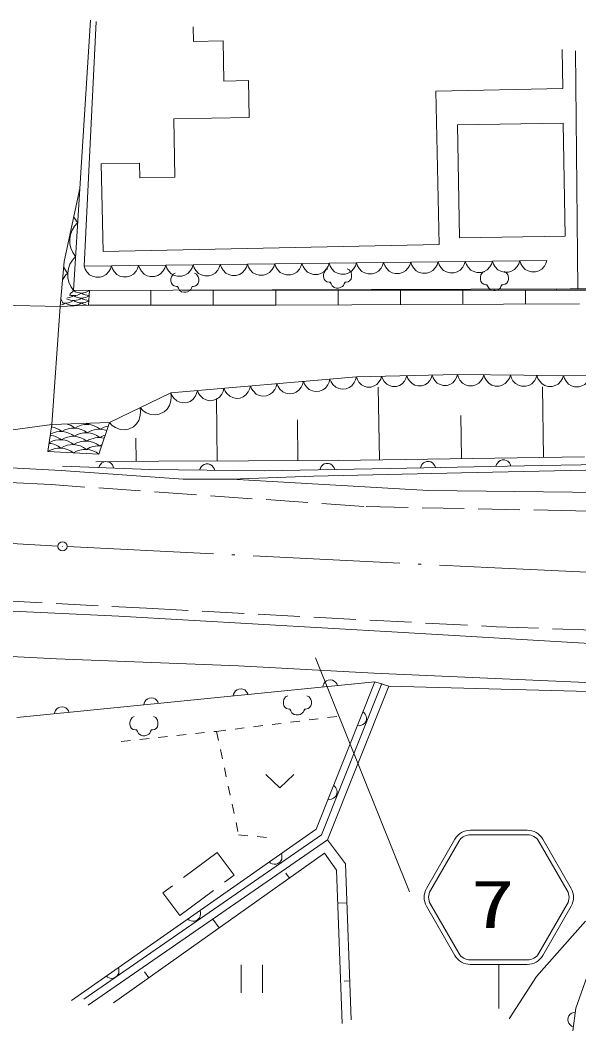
# Model space of a CAD drawing. Units: millimetres, scale not verified. Extents: x 40000 to 680000, y 20000 to 380000.
# Drawn here: x 166601 to 196572, y 240249 to 294485 of the extents above; entities that cross this region are included whole.
import ezdxf
from ezdxf.enums import TextEntityAlignment as Align

# ---------------------------------------------------------------- set-up
doc = ezdxf.new("R2010")
doc.units = ezdxf.units.MM
doc.header["$LTSCALE"] = 1000
for name, pattern in [('USER2', [10, 7.868852, -0.983607, 0.163934, -0.983607]), ('USER3', [3, 2.25, -0.75]), ('USER4', [1, 0.5, -0.5])]:
    doc.linetypes.add(name, pattern=pattern)
for name, color, linetype, lineweight in [('M-BGD', 7, 'Continuous', 13), ('M-BMK', 2, 'USER2', 13), ('M-BMK-SRVR', 3, 'Continuous', 13), ('M-STR-STRC', 7, 'Continuous', 13)]:
    doc.layers.add(name, color=color, linetype=linetype, lineweight=lineweight)
doc.styles.add('ＭＳ ゴシック', font='')
doc.styles.get('ＭＳ ゴシック').set_extended_font_data('MS Gothic')

msp = doc.modelspace()

# ---------------------------------------------------------------- linework, layer by layer
at = {"layer": 'M-BGD'}
for p, q in [((170372, 294485), (169797, 285454)), ((170034, 281293), (170677, 294418)), ((175892, 293347), (175876, 294136)), ((175892, 293347), (177488, 293380)), ((177533, 291221), (177488, 293380)), ((195719, 290813), (195676, 292910)), ((196528, 280073), (196401, 292840)), ((177533, 291221), (178850, 291248)), ((178891, 289271), (178850, 291248)), ((188909, 290671), (195719, 290813)), ((188909, 290671), (189080, 282441)), ((174836, 289187), (178891, 289271)), ((174900, 286060), (174836, 289187)), ((195738, 288965), (190067, 288875)), ((190067, 288875), (190163, 282807)), ((195834, 282897), (195738, 288965)), ((170949, 286769), (173005, 286812)), ((171046, 282067), (170949, 286769)), ((173021, 286021), (173005, 286812)), ((173021, 286021), (174900, 286060)), ((168967, 281530), (169797, 285454)), ((169797, 285454), (169459, 279973)), ((190163, 282807), (195834, 282897)), ((189080, 282441), (171046, 282067)), ((168745, 279116), (168967, 281530)), ((170034, 281293), (194863, 281597)), ((169459, 279973), (196115, 280075)), ((170265, 279195), (170320, 279977)), ((173613, 279989), (173613, 279195)), ((175286, 279996), (215606, 279996)), ((176962, 279996), (176962, 279195)), ((178637, 280008), (178637, 279996)), ((180311, 279996), (180311, 279195)), ((181986, 280021), (181986, 279996)), ((183660, 279996), (183660, 279209)), ((185335, 280034), (185335, 279996)), ((187009, 279996), (187009, 279223)), ((188684, 280047), (188684, 279996)), ((190358, 279996), (190358, 279237)), ((192033, 280059), (192033, 279996)), ((193707, 279996), (193707, 279251)), ((195382, 280072), (195382, 279996)), ((196115, 280075), (208475, 280007)), ((165496, 279186), (168745, 279116)), ((168745, 279116), (168301, 272781)), ((170265, 279195), (168745, 279116)), ((170265, 279195), (180311, 279195)), ((180311, 279195), (170265, 279195)), ((196616, 279263), (180311, 279195)), ((174682, 274488), (184639, 275352)), ((184639, 275352), (190062, 275469)), ((190062, 275469), (197174, 275399)), ((171386, 272898), (174682, 274488)), ((185872, 270895), (185815, 274793)), ((194680, 271024), (194625, 274811)), ((177160, 270825), (177140, 274183)), ((168301, 272781), (171386, 272898)), ((171386, 272898), (170826, 271192)), ((181500, 270850), (181487, 273033)), ((190276, 270960), (190242, 273272)), ((168301, 272781), (165014, 272332)), ((168091, 271332), (168301, 272781)), ((172820, 270799), (172812, 272047)), ((170826, 271192), (168091, 271332)), ((170650, 270786), (174040, 270825)), ((174040, 270825), (183670, 270863)), ((183670, 270863), (196882, 271056)), ((215239, 270900), (194550, 270594)), ((164910, 270523), (168801, 270314)), ((168801, 270314), (175349, 269854)), ((173559, 270366), (168871, 270552)), ((179699, 270303), (173559, 270366)), ((186460, 270428), (179699, 270303)), ((182335, 270018), (190284, 270189)), ((194550, 270594), (186460, 270428)), ((190284, 270189), (200198, 270403)), ((175349, 269854), (177944, 269854)), ((177944, 269854), (182335, 270018)), ((177944, 269854), (188505, 269253)), ((188505, 269253), (198720, 269125)), ((160369, 263025), (171884, 262508)), ((171884, 262508), (186838, 261645)), ((186838, 261645), (197922, 260998)), ((168543, 260206), (161191, 260612)), ((178318, 259841), (168543, 260206)), ((185579, 259436), (178318, 259841)), ((204279, 258624), (185579, 259436)), ((185628, 258979), (166428, 257059)), ((182474, 251070), (185628, 258979)), ((182760, 250762), (186011, 258892)), ((183086, 250502), (186383, 258743)), ((185628, 258979), (186383, 258743)), ((204279, 258259), (186383, 258743)), ((169354, 241882), (182474, 251070)), ((170023, 241955), (182760, 250762)), ((170250, 241626), (183086, 250502)), ((184047, 249204), (183086, 250502)), ((171615, 241752), (182929, 249780)), ((182929, 249780), (183573, 248865)), ((184352, 240837), (184047, 249204)), ((181043, 248442), (180858, 248702)), ((183573, 248865), (183877, 240634)), ((184123, 247112), (183638, 247095)), ((177272, 245766), (176931, 246246)), ((194300, 243170), (196937, 246131)), ((197505, 244549), (196409, 241466)), ((178456, 243789), (178456, 242289)), ((179607, 242289), (179607, 243789)), ((173501, 243090), (173277, 243405)), ((192840, 240898), (194300, 243170)), ((184275, 242929), (183986, 242918)), ((196409, 241466), (196247, 240249))]:
    msp.add_line(p, q, dxfattribs=at)
at = {"layer": 'M-BGD', "linetype": 'USER3'}
for p, q in [((168268, 269559), (145175, 270777)), ((185034, 268388), (168268, 269559)), ((196417, 268154), (185034, 268388)), ((207331, 268014), (196417, 268154)), ((159543, 263672), (173373, 262922)), ((173373, 262922), (192156, 261934)), ((192156, 261934), (203327, 261525)), ((177170, 249814), (174257, 247646)), ((178072, 248602), (177170, 249814)), ((175159, 246434), (178072, 248602)), ((174257, 247646), (175159, 246434))]:
    msp.add_line(p, q, dxfattribs=at)
at = {"layer": 'M-BGD', "linetype": 'USER4'}
msp.add_line((177136, 256318), (183708, 257131), dxfattribs=at)
at = {"layer": 'M-BGD'}
for points in [[(184640, 281472), (184696, 281304), (184786, 281163), (184930, 281004), (185092, 280919), (185264, 280866), (185491, 280869), (185661, 280926), (185821, 281015), (185962, 281178), (186044, 281321), (186100, 281490)], [(186100, 281490), (186157, 281322), (186246, 281181), (186391, 281022), (186552, 280936), (186725, 280884), (186951, 280887), (187122, 280943), (187282, 281033), (187422, 281195), (187504, 281339), (187561, 281508)], [(187561, 281508), (187617, 281340), (187707, 281199), (187851, 281040), (188013, 280954), (188185, 280902), (188412, 280904), (188583, 280961), (188742, 281051), (188883, 281213), (188965, 281357), (189021, 281525)], [(189021, 281525), (189078, 281358), (189167, 281217), (189312, 281058), (189474, 280972), (189646, 280920), (189872, 280922), (190043, 280979), (190203, 281069), (190343, 281231), (190425, 281375), (190482, 281543)], [(190482, 281543), (190539, 281376), (190628, 281235), (190772, 281076), (190934, 280990), (191106, 280938), (191333, 280940), (191504, 280997), (191663, 281087), (191804, 281249), (191886, 281393), (191942, 281561)], [(191942, 281561), (191999, 281394), (192089, 281253), (192233, 281094), (192395, 281008), (192567, 280955), (192793, 280958), (192964, 281015), (193124, 281105), (193264, 281267), (193347, 281411), (193403, 281579)], [(193403, 281579), (193460, 281412), (193549, 281271), (193693, 281112), (193855, 281026), (194027, 280973), (194254, 280976), (194425, 281033), (194584, 281123), (194725, 281285), (194807, 281428), (194863, 281597)], [(170034, 281293), (170091, 281125), (170180, 280984), (170325, 280825), (170486, 280740), (170659, 280687), (170885, 280690), (171056, 280746), (171216, 280836), (171356, 280998), (171438, 281142), (171495, 281311)], [(171495, 281311), (171551, 281143), (171641, 281002), (171785, 280843), (171947, 280757), (172119, 280705), (172346, 280708), (172517, 280764), (172676, 280854), (172817, 281016), (172899, 281160), (172955, 281329)], [(172955, 281329), (173012, 281161), (173101, 281020), (173246, 280861), (173407, 280775), (173580, 280723), (173806, 280725), (173977, 280782), (174137, 280872), (174277, 281034), (174359, 281178), (174416, 281346)], [(174416, 281346), (174473, 281179), (174562, 281038), (174706, 280879), (174868, 280793), (175040, 280741), (175267, 280743), (175438, 280800), (175597, 280890), (175738, 281052), (175820, 281196), (175876, 281364)], [(175876, 281364), (175933, 281197), (176022, 281056), (176167, 280897), (176329, 280811), (176501, 280758), (176727, 280761), (176898, 280818), (177058, 280908), (177198, 281070), (177280, 281214), (177337, 281382)], [(177337, 281382), (177394, 281215), (177483, 281074), (177627, 280915), (177789, 280829), (177961, 280776), (178188, 280779), (178359, 280836), (178518, 280926), (178659, 281088), (178741, 281231), (178797, 281400)], [(178797, 281400), (178854, 281233), (178944, 281092), (179088, 280933), (179250, 280847), (179422, 280794), (179648, 280797), (179819, 280854), (179979, 280944), (180119, 281106), (180202, 281249), (180258, 281418)], [(180258, 281418), (180315, 281251), (180404, 281109), (180548, 280951), (180710, 280865), (180883, 280812), (181109, 280815), (181280, 280872), (181439, 280961), (181580, 281124), (181662, 281267), (181718, 281436)], [(181718, 281436), (181775, 281269), (181865, 281127), (182009, 280968), (182171, 280883), (182343, 280830), (182569, 280833), (182740, 280890), (182900, 280979), (183040, 281142), (183123, 281285), (183179, 281454)], [(183113, 281141), (182996, 281081), (182906, 280946), (182880, 280829), (182880, 280713), (182906, 280593), (182966, 280507), (183053, 280447), (183173, 280421), (183229, 280421), (183278, 280331), (183338, 280226), (183454, 280136), (183570, 280109), (183683, 280109), (183776, 280136), (183893, 280196), (183949, 280256), (183979, 280331), (184028, 280421), (184088, 280421), (184204, 280447), (184290, 280507), (184350, 280593), (184380, 280713), (184380, 280829), (184350, 280946), (184260, 281081), (184144, 281141)], [(183179, 281454), (183236, 281287), (183325, 281145), (183470, 280986), (183631, 280901), (183804, 280848), (184030, 280851), (184201, 280908), (184361, 280997), (184501, 281160), (184583, 281303), (184640, 281472)], [(191530, 281006), (191413, 280946), (191323, 280811), (191297, 280694), (191297, 280578), (191323, 280458), (191383, 280372), (191470, 280312), (191590, 280286), (191646, 280286), (191695, 280196), (191755, 280091), (191871, 280001), (191987, 279974), (192100, 279974), (192193, 280001), (192310, 280061), (192366, 280121), (192396, 280196), (192445, 280286), (192505, 280286), (192621, 280312), (192707, 280372), (192767, 280458), (192797, 280578), (192797, 280694), (192767, 280811), (192677, 280946), (192561, 281006)], [(174921, 280916), (174804, 280856), (174714, 280721), (174688, 280604), (174688, 280488), (174714, 280368), (174774, 280282), (174861, 280222), (174981, 280196), (175037, 280196), (175086, 280106), (175146, 280001), (175262, 279911), (175378, 279884), (175491, 279884), (175584, 279911), (175701, 279971), (175757, 280031), (175787, 280106), (175836, 280196), (175896, 280196), (176012, 280222), (176098, 280282), (176158, 280368), (176188, 280488), (176188, 280604), (176158, 280721), (176068, 280856), (175952, 280916)], [(178950, 274858), (179017, 274699), (179114, 274568), (179267, 274424), (179431, 274352), (179602, 274313), (179823, 274332), (179985, 274400), (180134, 274499), (180260, 274667), (180329, 274813), (180372, 274982)], [(180372, 274982), (180440, 274823), (180537, 274692), (180689, 274547), (180853, 274475), (181025, 274437), (181245, 274456), (181408, 274524), (181557, 274622), (181682, 274791), (181752, 274937), (181794, 275105)], [(181794, 275105), (181862, 274946), (181959, 274815), (182112, 274671), (182276, 274599), (182447, 274560), (182668, 274579), (182830, 274647), (182979, 274746), (183104, 274915), (183174, 275060), (183217, 275229)], [(183217, 275229), (183284, 275070), (183382, 274939), (183534, 274794), (183698, 274722), (183870, 274684), (184090, 274703), (184253, 274771), (184402, 274870), (184527, 275038), (184597, 275184), (184639, 275352)], [(184639, 275352), (184694, 275198), (184778, 275067), (184913, 274921), (185064, 274843), (185224, 274795), (185435, 274800), (185593, 274854), (185740, 274939), (185869, 275091), (185944, 275225), (185995, 275382)], [(185995, 275382), (186049, 275227), (186133, 275096), (186269, 274950), (186420, 274872), (186580, 274825), (186790, 274829), (186948, 274883), (187096, 274968), (187225, 275120), (187300, 275254), (187351, 275411)], [(187351, 275411), (187405, 275256), (187489, 275126), (187624, 274979), (187775, 274901), (187936, 274854), (188146, 274858), (188304, 274913), (188451, 274997), (188580, 275149), (188655, 275283), (188706, 275440)], [(188706, 275440), (188761, 275285), (188845, 275155), (188980, 275009), (189131, 274930), (189291, 274883), (189502, 274888), (189660, 274942), (189807, 275026), (189936, 275178), (190011, 275312), (190062, 275469)], [(190062, 275469), (190114, 275305), (190198, 275166), (190335, 275008), (190490, 274921), (190657, 274866), (190878, 274864), (191045, 274915), (191203, 274999), (191343, 275154), (191426, 275292), (191484, 275455)], [(191484, 275455), (191536, 275291), (191620, 275152), (191757, 274994), (191913, 274907), (192079, 274852), (192300, 274850), (192468, 274901), (192625, 274985), (192765, 275140), (192848, 275278), (192907, 275441)], [(192907, 275441), (192959, 275277), (193042, 275138), (193180, 274980), (193335, 274893), (193502, 274838), (193722, 274836), (193890, 274887), (194047, 274971), (194188, 275126), (194271, 275264), (194329, 275427)], [(194329, 275427), (194381, 275263), (194465, 275124), (194602, 274966), (194758, 274879), (194924, 274824), (195145, 274822), (195312, 274873), (195470, 274957), (195610, 275112), (195693, 275250), (195752, 275413)], [(195752, 275413), (195803, 275249), (195887, 275110), (196024, 274952), (196180, 274865), (196347, 274810), (196567, 274808), (196735, 274859), (196892, 274943), (197032, 275098), (197115, 275236), (197174, 275399)], [(173034, 273693), (173187, 273533), (173364, 273420), (173612, 273316), (173841, 273305), (174064, 273337), (174320, 273460), (174484, 273615), (174617, 273801), (174690, 274060), (174708, 274266), (174682, 274488)], [(174682, 274488), (174750, 274329), (174847, 274197), (174999, 274053), (175163, 273981), (175335, 273942), (175555, 273962), (175718, 274029), (175867, 274128), (175992, 274297), (176062, 274443), (176105, 274611)], [(176105, 274611), (176172, 274452), (176270, 274321), (176422, 274176), (176586, 274105), (176757, 274066), (176978, 274085), (177140, 274153), (177290, 274252), (177415, 274420), (177484, 274566), (177527, 274735)], [(177527, 274735), (177595, 274576), (177692, 274444), (177844, 274300), (178008, 274228), (178180, 274189), (178400, 274209), (178563, 274276), (178712, 274375), (178837, 274544), (178907, 274690), (178950, 274858)], [(171386, 272898), (171540, 272738), (171716, 272626), (171964, 272522), (172193, 272510), (172416, 272542), (172672, 272665), (172836, 272820), (172969, 273007), (173042, 273265), (173060, 273472), (173034, 273693)], [(170816, 270475), (170851, 270565), (170902, 270641), (170982, 270726), (171071, 270771), (171167, 270795), (171290, 270790), (171383, 270758), (171469, 270707), (171544, 270616), (171589, 270536), (171615, 270443)], [(176229, 270338), (176262, 270430), (176311, 270508), (176387, 270595), (176476, 270642), (176570, 270669), (176694, 270668), (176788, 270639), (176875, 270590), (176952, 270501), (177000, 270423), (177029, 270330)], [(182680, 270358), (182710, 270451), (182756, 270530), (182831, 270619), (182918, 270669), (183011, 270698), (183135, 270701), (183230, 270674), (183319, 270628), (183398, 270541), (183448, 270464), (183479, 270373)], [(188083, 270461), (188113, 270554), (188159, 270633), (188233, 270722), (188320, 270772), (188414, 270802), (188538, 270804), (188632, 270778), (188721, 270732), (188801, 270646), (188851, 270569), (188883, 270477)], [(192127, 270544), (192157, 270637), (192204, 270716), (192278, 270805), (192365, 270855), (192458, 270885), (192582, 270887), (192677, 270861), (192766, 270815), (192846, 270729), (192895, 270652), (192927, 270560)], [(182830, 258699), (182853, 258794), (182893, 258876), (182959, 258971), (183042, 259028), (183133, 259065), (183256, 259077), (183353, 259059), (183445, 259020), (183531, 258940), (183587, 258867), (183626, 258779)], [(178030, 258219), (178053, 258314), (178093, 258396), (178159, 258491), (178242, 258548), (178333, 258585), (178456, 258597), (178553, 258579), (178645, 258540), (178731, 258460), (178787, 258387), (178826, 258299)], [(180955, 258232), (180839, 258172), (180749, 258037), (180722, 257920), (180722, 257804), (180749, 257684), (180809, 257598), (180895, 257538), (181015, 257512), (181071, 257512), (181120, 257422), (181180, 257317), (181296, 257227), (181412, 257200), (181525, 257200), (181619, 257227), (181735, 257287), (181791, 257347), (181821, 257422), (181870, 257512), (181930, 257512), (182046, 257538), (182132, 257598), (182192, 257684), (182222, 257804), (182222, 257920), (182192, 258037), (182102, 258172), (181986, 258232)], [(168430, 257259), (168453, 257354), (168493, 257436), (168559, 257531), (168642, 257588), (168733, 257625), (168856, 257637), (168953, 257619), (169045, 257580), (169131, 257500), (169187, 257427), (169226, 257339)], [(173230, 257739), (173253, 257834), (173293, 257916), (173359, 258011), (173442, 258068), (173533, 258105), (173656, 258117), (173753, 258099), (173845, 258060), (173931, 257980), (173987, 257907), (174026, 257819)], [(172723, 257114), (172607, 257054), (172517, 256919), (172491, 256803), (172491, 256686), (172517, 256566), (172577, 256480), (172663, 256420), (172783, 256394), (172840, 256394), (172888, 256304), (172948, 256199), (173065, 256109), (173181, 256083), (173293, 256083), (173387, 256109), (173503, 256169), (173560, 256229), (173590, 256304), (173638, 256394), (173698, 256394), (173815, 256420), (173901, 256480), (173961, 256566), (173991, 256686), (173991, 256803), (173961, 256919), (173871, 257054), (173755, 257114)], [(184988, 257373), (185061, 257309), (185116, 257236), (185169, 257133), (185181, 257033), (185173, 256936), (185127, 256820), (185066, 256743), (184989, 256679), (184878, 256640), (184788, 256624), (184691, 256630)], [(179774, 253998), (180524, 253289), (181274, 253998)], [(183410, 253419), (183484, 253355), (183539, 253282), (183592, 253178), (183604, 253079), (183595, 252981), (183549, 252866), (183489, 252789), (183411, 252725), (183301, 252685), (183211, 252670), (183114, 252676)], [(180615, 249768), (180641, 249675), (180647, 249583), (180635, 249467), (180590, 249378), (180529, 249301), (180428, 249230), (180335, 249199), (180235, 249187), (180121, 249215), (180037, 249251), (179959, 249309)], [(176241, 246705), (176268, 246612), (176273, 246520), (176261, 246405), (176217, 246315), (176156, 246238), (176054, 246167), (175961, 246136), (175862, 246125), (175747, 246152), (175663, 246188), (175586, 246246)], [(171868, 243642), (171894, 243549), (171900, 243457), (171888, 243342), (171844, 243252), (171783, 243175), (171681, 243104), (171588, 243073), (171488, 243062), (171374, 243089), (171290, 243125), (171213, 243184)], [(196275, 240461), (196189, 240505), (196118, 240563), (196040, 240650), (196004, 240743), (195989, 240840), (196005, 240963), (196046, 241053), (196105, 241134), (196202, 241199), (196286, 241237), (196381, 241254)]]:
    msp.add_lwpolyline(points, dxfattribs=at)
at = {"layer": 'M-BGD', "linetype": 'USER4'}
msp.add_lwpolyline([(172021, 255776), (177136, 256318), (178322, 250762), (179812, 250627)], dxfattribs=at)
at = {"layer": 'M-BGD'}
for centre, radius, start, end in [((170700, 284481), 1327, 203.2312, 220.0705), ((170587, 282654), 1327, 132.8649, 220.0705), ((170474, 280828), 1327, 132.8649, 220.0705), ((170165, 281764), 1327, 202.6818, 220.0705), ((170053, 279937), 1327, 132.8649, 152.3801), ((170362, 279001), 1327, 132.8649, 147.6179), ((169887, 280605), 763, 235.8605, 304.5758), ((170053, 279937), 1327, 197.1424, 209.0417), ((169028, 280069), 763, 261.2043, 304.5758), ((169458, 280204), 763, 241.4339, 304.5758), ((169027, 280335), 763, 277.8595, 304.5758), ((169457, 280470), 763, 254.9681, 304.5758), ((169888, 280339), 763, 235.8605, 302.7022), ((169889, 280072), 763, 235.8605, 300.8734), ((170318, 280473), 763, 235.8605, 268.7324), ((170319, 280207), 763, 235.8605, 267.2486), ((168598, 279934), 763, 286.8426, 304.5758), ((169459, 279938), 763, 235.8605, 304.5758), ((170320, 279941), 763, 235.8605, 259.5624), ((168795, 271697), 1162, 50.957, 73.7792), ((169490, 271885), 1162, 50.957, 56.2694), ((170857, 271815), 1162, 115.9756, 123.1716), ((168772, 271251), 1162, 50.957, 117.928), ((168100, 271509), 1162, 50.957, 80.9298), ((169467, 271439), 1162, 50.957, 123.1716), ((170139, 271181), 1162, 50.957, 123.1716), ((170162, 271627), 1162, 50.957, 123.1716), ((170835, 271369), 1162, 69.4998, 123.1716), ((171530, 271557), 1162, 100.3423, 123.1716), ((168054, 270618), 1162, 50.957, 85.0162), ((168749, 270806), 1162, 50.957, 120.5016), ((168077, 271063), 1162, 50.957, 82.9722), ((169444, 270993), 1162, 50.957, 123.1716), ((170117, 270735), 1162, 50.957, 123.1716), ((170812, 270923), 1162, 75.2973, 123.1716), ((171507, 271111), 1162, 107.1762, 123.1716), ((168726, 270360), 1162, 50.957, 123.1716), ((169422, 270548), 1162, 50.957, 123.1716), ((170094, 270290), 1162, 50.957, 123.1716), ((170789, 270478), 1162, 81.1309, 123.1716), ((171484, 270665), 1162, 114.6497, 123.1716)]:
    msp.add_arc(centre, radius, start, end, dxfattribs=at)
at = {"layer": 'M-BMK'}
for p, q in [((145865, 267518), (168621, 266262)), ((169120, 266236), (192066, 265090)), ((192066, 265090), (202779, 264590))]:
    msp.add_line(p, q, dxfattribs=at)
at = {"layer": 'M-BMK-SRVR'}
for radius in [249, 7.5]:
    msp.add_circle((168870, 266248), radius, dxfattribs=at)
at = {"layer": 'M-STR-STRC'}
for p, q in [((182448, 260271), (187484, 247715)), ((193806, 251012), (190757, 251012)), ((190757, 250772), (193806, 250772)), ((189926, 250532), (188402, 247892)), ((188610, 247772), (190134, 250412)), ((194429, 250412), (195953, 247772)), ((196161, 247892), (194637, 250532)), ((188402, 246932), (189926, 244292)), ((190134, 244412), (188610, 247052)), ((195953, 247052), (194429, 244412)), ((194637, 244292), (196161, 246932)), ((193806, 244052), (190757, 244052)), ((193806, 243812), (190757, 243812)), ((192281, 243812), (192281, 241448))]:
    msp.add_line(p, q, dxfattribs=at)
for centre, radius, start, end in [((190757, 250052), 960, 90, 150), ((190757, 250052), 720, 90, 141.0095), ((193806, 250052), 960, 30, 90), ((193806, 250052), 720, 30, 90), ((190757, 250052), 720, 141.1865, 150), ((189233, 247412), 960, 150, 210), ((195330, 247412), 960, 330, 30), ((189233, 247412), 720, 150, 210), ((195330, 247412), 720, 330, 30), ((190757, 244772), 960, 210, 270), ((190757, 244772), 720, 210, 270), ((193806, 244772), 720, 270, 330), ((193806, 244772), 960, 270, 330)]:
    msp.add_arc(centre, radius, start, end, dxfattribs=at)

# ---------------------------------------------------------------- texts
at = {"layer": 'M-STR-STRC', "style": 'ＭＳ ゴシック', "width": 1.35}
msp.add_text('7', height=2566, dxfattribs=at).set_placement((190771, 245000), align=Align.BOTTOM_LEFT)

doc.saveas('drawing.dxf')
